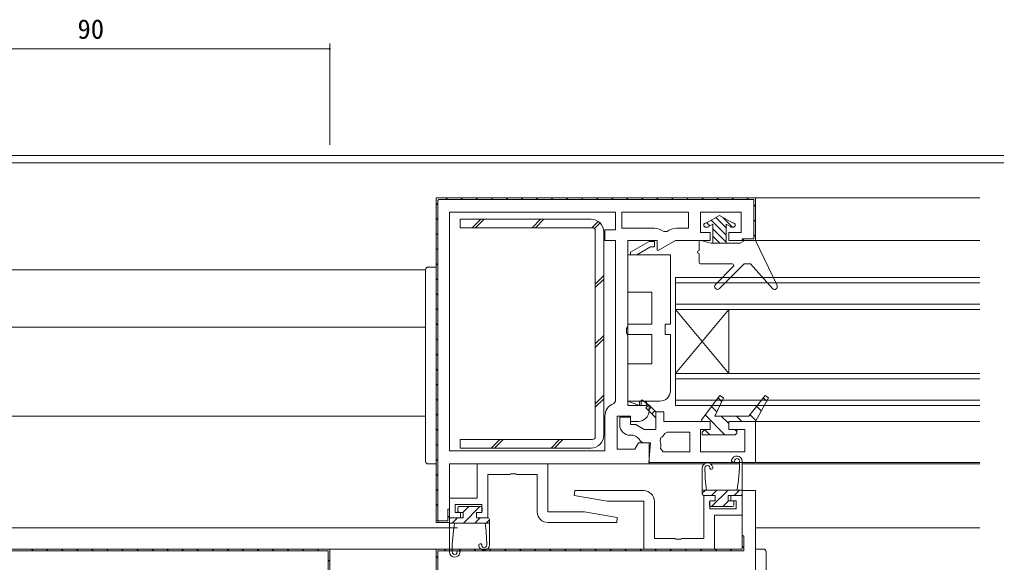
# Model space of a CAD drawing. Units: millimetres, scale not verified. Extents: x -594 to 539, y -420 to 386.
# Drawn here: x -120.3 to 63.3, y -143.9 to -41.9 of the extents above; entities that cross this region are included whole.
import ezdxf
from ezdxf.enums import TextEntityAlignment as Align

# ---------------------------------------------------------------- set-up
doc = ezdxf.new("R2010")
doc.units = ezdxf.units.MM
doc.header["$LTSCALE"] = 2
for name, color, linetype, lineweight in [('0-3_YKK_12', 2, 'Continuous', 9), ('0-4_YKK_D', 6, 'Continuous', 9), ('0-6_YKK_13', 4, 'Continuous', 9), ('0-7_YKK_11', 7, 'Continuous', 9)]:
    doc.layers.add(name, color=color, linetype=linetype, lineweight=lineweight)
doc.styles.add('ＭＳ ゴシック', font='')
doc.styles.get('ＭＳ ゴシック').set_extended_font_data('MS Gothic')

msp = doc.modelspace()

# ---------------------------------------------------------------- linework, layer by layer
at = {"layer": '0-3_YKK_12'}
for p, q in [((-173.969, -67.441), (300.031, -67.441)), ((299.531, -68.841), (-173.469, -68.841)), ((60.201, -75.441), (17.546, -75.441)), ((60.201, -83.441), (17.562, -83.441)), ((-143.885, -88.941), (-43.954, -88.941)), ((60.201, -90.428), (3.031, -90.428)), ((3.031, -90.428), (3.031, -96.428)), ((60.201, -91.428), (3.031, -91.428)), ((3.031, -95.428), (60.201, -95.428)), ((3.031, -108.428), (13.031, -96.428)), ((3.031, -96.428), (13.031, -108.428)), ((3.031, -96.428), (3.031, -108.428)), ((3.031, -96.428), (60.201, -96.428)), ((13.031, -96.428), (13.031, -108.428)), ((-143.968, -99.741), (-43.954, -99.741)), ((60.201, -108.428), (3.031, -108.428)), ((3.031, -108.428), (3.031, -114.428)), ((60.201, -109.428), (3.031, -109.428)), ((3.031, -113.428), (60.201, -113.428)), ((3.031, -114.428), (60.201, -114.428)), ((-142.469, -116.441), (-43.954, -116.441)), ((60.201, -117.441), (17.54, -117.441)), ((8.431, -125.441), (-2.469, -125.441)), ((15.029, -125.441), (9.631, -125.441)), ((60.201, -125.441), (15.531, -125.441)), ((60.201, -125.14), (17.531, -125.152)), ((-142.058, -137.441), (-37.984, -137.441)), ((60.201, -137.441), (18.031, -137.441)), ((-62.47, -141.44), (-41.485, -141.441))]:
    msp.add_line(p, q, dxfattribs=at)
at = {"layer": '0-4_YKK_D'}
for p, q in [((-61.97, -47.441), (-151.97, -47.441)), ((-61.97, -65.441), (-61.97, -46.441)), ((55.017, -67.441), (73.031, -67.441))]:
    msp.add_line(p, q, dxfattribs=at)
for start, end in [(0, 180), (180, 0)]:
    msp.add_arc((-61.97, -47.441), 0.106, start, end, dxfattribs=at)
at = {"layer": '0-6_YKK_13'}
for p, q in [((11.281, -78.741), (8.856, -80.141)), ((11.281, -78.741), (13.706, -80.141)), ((-35.192, -81.041), (-33.592, -79.441)), ((-34.555, -81.041), (-32.955, -79.441)), ((-23.949, -81.041), (-22.349, -79.441)), ((-23.312, -81.041), (-21.712, -79.441)), ((-12.706, -81.041), (-11.521, -79.856)), ((-12.216, -81.188), (-11.172, -80.144)), ((8.856, -80.141), (8.731, -80.141)), ((8.881, -80.127), (9.467, -80.712)), ((10.031, -80.387), (9.163, -80.888)), ((9.735, -79.634), (12.531, -82.429)), ((10.031, -80.387), (10.031, -83.941)), ((10.589, -79.141), (12.531, -81.082)), ((11.886, -79.091), (13.737, -80.941)), ((12.531, -80.387), (13.398, -80.888)), ((12.531, -80.387), (12.531, -83.941)), ((13.831, -80.141), (13.706, -80.141)), ((-12.069, -120.341), (-12.069, -81.541)), ((-10.469, -120.041), (-10.469, -81.841)), ((8.963, -80.941), (8.731, -80.941)), ((10.031, -81.277), (12.531, -83.777)), ((13.831, -80.941), (13.598, -80.941)), ((7.431, -85.341), (7.431, -83.741)), ((9.731, -83.941), (7.805, -83.451)), ((15.165, -83.941), (9.731, -83.941)), ((10.031, -82.624), (11.348, -83.941)), ((16.031, -83.441), (15.165, -83.941)), ((18.031, -83.441), (16.031, -83.441)), ((18.031, -83.441), (22.082, -91.926)), ((-5.938, -86.14), (-5.938, -93.14)), ((-5.938, -86.14), (2.062, -86.14)), ((-5.438, -85.661), (-5.438, -86.14)), ((2.062, -99.14), (2.062, -86.14)), ((7.431, -87.541), (7.431, -85.941)), ((13.651, -87.841), (7.731, -87.841)), ((11.292, -92.48), (15.931, -87.841)), ((17.131, -87.841), (15.931, -87.841)), ((17.131, -87.841), (21.257, -92.474)), ((-43.954, -124.941), (-43.954, -88.941)), ((-43.454, -88.441), (-42.954, -88.441)), ((13.863, -88.353), (10.514, -91.702)), ((-12.069, -91.647), (-10.469, -90.047)), ((-12.069, -92.284), (-10.469, -90.684)), ((-5.938, -93.14), (-1.438, -93.14)), ((-1.438, -93.14), (-1.438, -99.14)), ((-5.938, -99.14), (-5.938, -101.14)), ((-1.438, -99.14), (-5.938, -99.14)), ((1.062, -99.14), (1.062, -101.14)), ((2.062, -99.14), (1.062, -99.14)), ((-12.069, -102.89), (-10.469, -101.29)), ((-12.069, -103.527), (-10.469, -101.927)), ((-5.938, -101.14), (-1.438, -101.14)), ((-1.438, -101.14), (-1.438, -106.64)), ((-1.438, -101.14), (-1.438, -106.64)), ((1.062, -101.14), (2.062, -101.14)), ((2.062, -111.64), (2.062, -101.14)), ((-1.438, -106.64), (-5.938, -106.64)), ((-5.938, -106.64), (-5.938, -113.64)), ((-12.069, -114.133), (-10.469, -112.533)), ((-12.069, -114.77), (-10.469, -113.17)), ((-5.938, -113.64), (-3.738, -114.44)), ((0.062, -113.64), (-5.938, -113.64)), ((-3.738, -113.64), (-3.738, -114.44)), ((-2.438, -114.44), (-2.438, -113.64)), ((-3.738, -114.44), (-2.438, -114.44)), ((-12.569, -120.841), (-37.469, -120.841)), ((-31.62, -122.441), (-30.02, -120.841)), ((-30.983, -122.441), (-29.383, -120.841)), ((-20.377, -122.441), (-18.777, -120.841)), ((-19.74, -122.441), (-18.14, -120.841)), ((-42.954, -125.441), (-43.454, -125.441)), ((-41.954, -125.441), (-42.954, -125.441)), ((8.031, -131.041), (8.031, -126.241)), ((15.531, -124.941), (15.531, -131.041)), ((8.031, -130.958), (8.653, -130.336)), ((8.031, -130.341), (15.531, -130.341)), ((9.774, -131.336), (10.774, -130.336)), ((9.795, -133.436), (12.895, -130.336)), ((14.017, -131.336), (15.017, -130.336)), ((10.431, -131.341), (8.331, -131.341)), ((10.431, -131.341), (10.431, -132.341)), ((12.931, -132.341), (12.931, -131.341)), ((15.231, -131.341), (12.931, -131.341)), ((-37.919, -133.747), (-37.919, -134.247)), ((-33.619, -133.447), (-37.619, -133.447)), ((-35.855, -133.447), (-36.955, -134.547)), ((-33.734, -133.447), (-36.834, -136.547)), ((-33.319, -134.247), (-33.319, -133.747)), ((9.381, -132.641), (9.381, -133.141)), ((10.431, -132.341), (9.681, -132.341)), ((9.681, -133.441), (13.681, -133.441)), ((11.917, -133.436), (13.017, -132.336)), ((13.681, -132.341), (12.931, -132.341)), ((13.981, -133.141), (13.981, -132.641)), ((-39.469, -141.947), (-39.469, -135.847)), ((-39.169, -135.546), (-36.869, -135.546)), ((-37.955, -135.546), (-38.955, -136.547)), ((-37.619, -134.547), (-36.869, -134.547)), ((-36.869, -134.547), (-36.869, -135.546)), ((-33.712, -135.546), (-34.713, -136.547)), ((-34.369, -134.547), (-33.619, -134.547)), ((-34.369, -135.546), (-34.369, -134.547)), ((-34.369, -135.546), (-32.269, -135.546)), ((-31.969, -135.847), (-31.969, -140.647)), ((-31.969, -136.547), (-39.469, -136.547)), ((-31.969, -135.925), (-32.591, -136.547)), ((19.531, -141.441), (19.031, -141.441)), ((20.031, -177.941), (20.031, -141.941))]:
    msp.add_line(p, q, dxfattribs=at)
for points in [[(-12.869, -79.441), (-37.469, -79.441), (-37.469, -81.041), (-12.569, -81.041)], [(-0.938, -83.64), (-1.938, -83.64), (-5.438, -85.661)], [(-4.268, -86.14), (-1.67, -84.64), (-0.938, -84.64), (-0.938, -83.64)], [(-42.954, -88.441), (-41.954, -88.441), (-41.954, -125.441)], [(-37.469, -120.841), (-37.469, -122.441), (-12.869, -122.441)], [(19.031, -141.441), (18.031, -141.441), (18.031, -178.441)]]:
    msp.add_lwpolyline(points, dxfattribs=at)
for centre, radius, start, end in [((-12.869, -81.841), 2.4, 359.99998, 90), ((8.731, -80.541), 0.4, 90, 270), ((13.831, -80.541), 0.4, 270, 90), ((-12.569, -81.541), 0.5, 359.99998, 90), ((8.963, -80.541), 0.4, 270, 300), ((13.598, -80.541), 0.4, 239.99998, 270), ((7.731, -83.741), 0.3, 75.70561, 180), ((7.431, -85.641), 0.3, 90, 270), ((7.731, -87.541), 0.3, 180, 270), ((13.651, -88.141), 0.3, 315, 90), ((-43.454, -88.941), 0.5, 90, 180), ((10.903, -92.091), 0.55, 135, 314.99998), ((21.631, -92.141), 0.5, 221.69427, 25.52351), ((0.062, -111.64), 2, 270, 0), ((-12.869, -120.041), 2.4, 270, 359.99998), ((-12.569, -120.341), 0.5, 270, 359.99998), ((13.831, -124.841), 0.3, 156.9706, 6.76918), ((14.531, -124.941), 1, 359.99998, 167.44591), ((14.427, -124.771), 0.3, 121.39349, 186.76918), ((14.531, -124.941), 0.5, 359.99998, 121.39349), ((-43.454, -124.941), 0.5, 180, 270), ((9.031, -126.241), 1, 12.55408, 179.99998), ((9.031, -126.241), 0.5, 58.60649, 179.99998), ((38.531, -126.157), 30, 180.16182, 188.0184), ((9.135, -126.071), 0.3, 353.2308, 58.60649), ((9.731, -126.141), 0.3, 173.2308, 23.02939), ((-14.969, -125.075), 30, 349.89027, 0.24998), ((8.331, -131.041), 0.3, 179.99998, 269.99998), ((15.231, -131.041), 0.3, 269.99998, 359.99998), ((-37.619, -133.747), 0.3, 89.99998, 179.99998), ((-33.619, -133.747), 0.3, 359.99998, 89.99998), ((9.681, -132.641), 0.3, 89.99998, 179.99998), ((9.681, -133.141), 0.3, 179.99998, 269.99998), ((13.681, -132.641), 0.3, 359.99998, 89.99998), ((13.681, -133.141), 0.3, 269.99998, 359.99998), ((-39.169, -135.847), 0.3, 89.99998, 179.99998), ((-37.619, -134.247), 0.3, 179.99998, 269.99998), ((-33.619, -134.247), 0.3, 269.99998, 359.99998), ((-32.269, -135.847), 0.3, 359.99998, 89.99998), ((-8.97, -141.813), 30, 169.89027, 180.24998), ((-62.469, -140.731), 30, 0.16182, 8.0184), ((-33.669, -140.747), 0.3, 353.2308, 203.02939), ((-32.969, -140.647), 1, 192.55408, 359.99998), ((-33.073, -140.817), 0.3, 173.2308, 238.60649), ((-32.969, -140.647), 0.5, 238.60649, 359.99998), ((-38.469, -141.947), 1, 179.99998, 347.44591), ((-38.469, -141.947), 0.5, 179.99998, 301.39349), ((-38.365, -142.117), 0.3, 301.39349, 6.76918), ((-37.769, -142.046), 0.3, 336.9706, 186.76918), ((19.531, -141.941), 0.5, 0, 90)]:
    msp.add_arc(centre, radius, start, end, dxfattribs=at)
at = {"layer": '0-7_YKK_11'}
for p, q in [((-41.669, -76.741), (-41.969, -76.441)), ((-41.469, -75.741), (17.731, -75.741)), ((-39.841, -75.741), (-40.141, -75.441)), ((-37.012, -75.741), (-37.312, -75.441)), ((-34.184, -75.741), (-34.484, -75.441)), ((-31.356, -75.741), (-31.656, -75.441)), ((-28.527, -75.741), (-28.827, -75.441)), ((-25.699, -75.741), (-25.999, -75.441)), ((-22.87, -75.741), (-23.17, -75.441)), ((-20.042, -75.741), (-20.342, -75.441)), ((-17.213, -75.741), (-17.513, -75.441)), ((-14.385, -75.741), (-14.685, -75.441)), ((-11.557, -75.741), (-11.857, -75.441)), ((-8.728, -75.741), (-9.028, -75.441)), ((-5.9, -75.741), (-6.2, -75.441)), ((-3.071, -75.741), (-3.371, -75.441)), ((-0.243, -75.741), (-0.543, -75.441)), ((2.586, -75.741), (2.286, -75.441)), ((5.414, -75.741), (5.114, -75.441)), ((8.242, -75.741), (7.942, -75.441)), ((11.071, -75.741), (10.771, -75.441)), ((13.899, -75.741), (13.599, -75.441)), ((16.728, -75.741), (16.428, -75.441)), ((18.031, -77.044), (17.731, -76.744)), ((-39.469, -78.141), (-39.469, -122.941)), ((-7.069, -78.141), (5.431, -78.141)), ((-41.669, -79.57), (-41.969, -79.27)), ((18.031, -79.873), (17.731, -79.573)), ((-41.669, -82.398), (-41.969, -82.098)), ((1.411, -81.759), (0.785, -81.759)), ((18.031, -82.701), (17.731, -82.401)), ((15.942, -83.441), (15.642, -83.141)), ((-41.669, -85.227), (-41.969, -84.927)), ((-41.669, -88.055), (-41.969, -87.755)), ((-41.669, -90.883), (-41.969, -90.583)), ((-41.669, -93.712), (-41.969, -93.412)), ((-41.669, -96.54), (-41.969, -96.24)), ((-41.669, -99.369), (-41.969, -99.069)), ((-41.669, -102.197), (-41.969, -101.897)), ((-41.669, -105.026), (-41.969, -104.726)), ((-41.669, -107.854), (-41.969, -107.554)), ((-41.669, -110.682), (-41.969, -110.382)), ((-41.669, -113.511), (-41.969, -113.211)), ((11.006, -113.013), (11.682, -113.689)), ((19.495, -113.017), (20.139, -113.661)), ((-2.153, -115.3), (-1.587, -114.735)), ((-1.446, -116.008), (-0.88, -115.442)), ((9.783, -114.619), (10.784, -115.619)), ((18.255, -114.605), (19.128, -115.478)), ((-41.669, -116.339), (-41.969, -116.039)), ((-0.738, -116.715), (-0.669, -116.646)), ((8.561, -116.225), (12.289, -119.952)), ((11.617, -116.452), (13.031, -117.866)), ((14.445, -116.452), (15.445, -117.452)), ((17.014, -116.193), (18.118, -117.296)), ((-41.669, -119.168), (-41.969, -118.868)), ((8.464, -118.957), (9.46, -119.952)), ((9.331, -118.952), (8.531, -118.952)), ((14.126, -118.962), (14.522, -119.357)), ((0.281, -120.489), (0.103, -121.072)), ((-41.669, -121.996), (-41.969, -121.696)), ((0.194, -122.536), (0.68, -123.152)), ((-41.669, -124.825), (-41.969, -124.525)), ((0.68, -123.152), (5.731, -123.152)), ((-41.669, -127.653), (-41.969, -127.353)), ((-41.669, -130.481), (-41.969, -130.181)), ((-41.669, -133.31), (-41.969, -133.01)), ((-39.469, -135.941), (-39.469, -133.941)), ((-39.469, -135.51), (-39.769, -135.21)), ((-41.558, -136.25), (-41.778, -136.03)), ((15.807, -141.134), (15.531, -140.858)), ((-118.028, -141.44), (-117.728, -141.74)), ((-115.2, -141.44), (-114.9, -141.74)), ((-112.371, -141.44), (-112.071, -141.74)), ((-109.543, -141.44), (-109.243, -141.74)), ((-106.714, -141.44), (-106.414, -141.74)), ((-103.886, -141.44), (-103.586, -141.74)), ((-101.058, -141.44), (-100.758, -141.74)), ((-98.229, -141.44), (-97.929, -141.74)), ((-95.401, -141.44), (-95.101, -141.74)), ((-92.572, -141.44), (-92.272, -141.74)), ((-89.744, -141.44), (-89.444, -141.74)), ((-86.915, -141.44), (-86.615, -141.74)), ((-84.087, -141.44), (-83.787, -141.74)), ((-81.259, -141.44), (-80.959, -141.74)), ((-78.43, -141.44), (-78.13, -141.74)), ((-75.602, -141.44), (-75.302, -141.74)), ((-72.773, -141.44), (-72.473, -141.74)), ((-69.945, -141.44), (-69.645, -141.74)), ((-67.116, -141.44), (-66.816, -141.74)), ((-64.288, -141.44), (-63.988, -141.74)), ((-41.669, -143.055), (-41.969, -142.755)), ((-41.669, -148.941), (-41.669, -141.741)), ((-40.155, -141.741), (-40.455, -141.441)), ((-37.326, -141.741), (-37.626, -141.441)), ((-34.498, -141.741), (-34.798, -141.441)), ((-31.669, -141.741), (-31.969, -141.441)), ((-28.841, -141.741), (-29.141, -141.441)), ((-26.012, -141.741), (-26.312, -141.441)), ((-23.184, -141.741), (-23.484, -141.441)), ((-20.356, -141.741), (-20.656, -141.441)), ((-17.527, -141.741), (-17.827, -141.441)), ((-14.699, -141.741), (-14.999, -141.441)), ((-11.87, -141.741), (-12.17, -141.441)), ((-9.042, -141.741), (-9.342, -141.441)), ((-6.213, -141.741), (-6.513, -141.441)), ((-3.385, -141.741), (-3.685, -141.441)), ((-0.557, -141.741), (-0.857, -141.441)), ((2.272, -141.741), (1.972, -141.441)), ((5.1, -141.741), (4.8, -141.441)), ((7.929, -141.741), (7.629, -141.441)), ((10.757, -141.741), (10.457, -141.441)), ((13.586, -141.741), (13.286, -141.441)), ((-62.269, -143.459), (-61.969, -143.759))]:
    msp.add_line(p, q, dxfattribs=at)
for points in [[(-41.969, -136.441), (-41.969, -75.441), (18.031, -75.441), (18.031, -83.441), (13.031, -83.441), (13.031, -81.941), (15.331, -81.941), (15.331, -78.141), (7.731, -78.141), (7.731, -81.941), (9.531, -81.941), (9.531, -83.441), (3.031, -83.441), (-0.269, -85.347), (-0.469, -85.231), (-0.469, -83.441), (-5.969, -83.441), (-5.969, -99.575), (-6.219, -100.008), (-6.219, -100.874), (-5.969, -101.307), (-5.969, -114.441), (-3.469, -114.441), (-3.469, -113.515), (-3.241, -113.406), (-1.969, -114.441), (-1.969, -115.441)], [(-39.469, -133.941), (-39.769, -133.941), (-39.769, -136.141), (-41.669, -136.141), (-41.669, -75.941), (-41.469, -75.741)], [(-41.469, -75.741), (17.731, -75.741), (17.731, -83.141), (15.531, -83.141), (15.531, -83.441), (17.531, -83.441)], [(-39.469, -78.141), (-39.469, -122.941), (-10.269, -122.941), (-10.269, -116.441)], [(-8.603, -114.084), (-8.269, -113.613), (-8.269, -83.441), (-10.269, -83.441), (-10.269, -81.441), (-8.269, -81.441), (-8.269, -78.141), (-39.469, -78.141)], [(-7.069, -78.141), (5.431, -78.141), (5.431, -81.141), (3.165, -81.141)], [(-0.969, -81.141), (-7.069, -81.141), (-7.069, -78.141)], [(13.231, -117.452), (18.031, -117.452), (20.495, -113.02), (19.835, -112.582), (16.812, -116.452), (10.396, -116.452), (12.008, -112.99), (11.324, -112.596), (7.877, -117.123), (8.049, -117.452), (9.331, -117.452)], [(-2.015, -125.152), (18.031, -125.152), (18.031, -117.452), (13.031, -117.452), (13.031, -118.952), (16.031, -118.952), (16.031, -123.152), (7.731, -123.152), (7.731, -118.952), (9.531, -118.952), (9.531, -117.452), (0.831, -117.452), (0.831, -115.652), (-0.669, -115.652), (-0.669, -118.952), (-2.91, -118.952), (-4.469, -118.052), (-5.469, -118.052), (-5.469, -116.652), (-7.469, -116.652), (-7.469, -118.052)], [(-0.669, -116.784), (-2.552, -114.901), (-1.986, -114.335), (-0.669, -115.652)], [(-3.969, -117.441), (-5.469, -117.441), (-5.469, -116.441), (-7.969, -116.441), (-7.969, -122.641), (-4.662, -122.641), (-3.969, -121.441), (-1.969, -121.441), (-1.969, -125.441), (-39.469, -125.441), (-39.469, -136.441), (-41.969, -136.441)], [(8.531, -118.952), (8.031, -119.452), (8.031, -119.952), (14.231, -119.952), (14.531, -119.652)], [(14.531, -119.652), (14.531, -118.952), (13.231, -118.952)], [(-5.469, -120.052), (-4.991, -120.052), (-4.947, -120.057)], [(-3.578, -121.163), (-3.124, -121.452), (-1.691, -121.452), (-2.015, -125.152)], [(0.68, -123.152), (5.731, -123.152), (5.731, -119.452), (1.429, -119.452), (0.996, -119.702)], [(-22.969, -134.441), (-22.969, -127.441), (-26.799, -127.441), (-26.99, -127.298), (-27.948, -127.298), (-28.14, -127.441), (-32.269, -127.441), (-32.269, -135.541), (-34.369, -135.541), (-34.369, -134.541), (-33.369, -134.541), (-33.369, -133.041), (-38.369, -133.041), (-38.369, -134.541), (-37.369, -134.541), (-37.369, -135.541), (-39.469, -135.541), (-39.469, -131.841), (-34.269, -131.841), (-34.269, -125.441)], [(-34.269, -125.441), (-20.969, -125.441), (-20.969, -134.441), (-14.097, -134.441), (-7.933, -135.528), (-8.013, -136.441), (-20.969, -136.441)], [(18.031, -191.441), (18.031, -130.441), (15.531, -130.441), (15.531, -141.441), (-41.969, -141.441), (-41.969, -149.441)], [(10.331, -141.441), (-2.969, -141.441), (-2.969, -132.441), (-9.842, -132.441), (-16.005, -131.355), (-15.926, -130.441), (-2.969, -130.441)], [(-0.969, -132.441), (-0.969, -139.441), (2.86, -139.441), (3.052, -139.584), (4.01, -139.584), (4.202, -139.441), (8.331, -139.441), (8.331, -131.341), (10.431, -131.341), (10.431, -132.341), (9.431, -132.341), (9.431, -133.841), (14.431, -133.841), (14.431, -132.341), (13.431, -132.341), (13.431, -131.341), (15.531, -131.341), (15.531, -135.041), (10.331, -135.041), (10.331, -141.441)], [(-41.669, -148.941), (-41.669, -141.741), (15.831, -141.741), (15.831, -138.941), (15.531, -138.941), (15.531, -140.941)], [(-151.969, -141.44), (-61.969, -141.44), (-61.969, -149.44)], [(-62.469, -149.44), (-64.469, -149.44), (-64.469, -149.14), (-62.269, -149.14), (-62.269, -141.74), (-151.669, -141.74), (-151.669, -150.64), (-149.469, -150.64), (-149.469, -150.94), (-151.469, -150.94)]]:
    msp.add_lwpolyline(points, dxfattribs=at)
for centre, radius, start, end in [((-0.969, -83.941), 2.8, 51.2179, 89.99998), ((3.165, -83.941), 2.8, 89.99998, 128.78207), ((-7.769, -116.441), 2.5, 109.47122, 179.99998), ((-3.969, -115.441), 2, 270, 359.99998), ((-5.469, -118.052), 2, 180, 270), ((-5.391, -122.008), 2, 24.96335, 77.17526), ((-2.237, -121.952), 2.5, 346.50662, 20.61668), ((-1.169, -118.452), 2.5, 305.45689, 330), ((-2.969, -132.441), 2, 0, 89.99998), ((-20.969, -134.441), 2, 180, 269.99998)]:
    msp.add_arc(centre, radius, start, end, dxfattribs=at)

# ---------------------------------------------------------------- texts
at = {"layer": '0-4_YKK_D', "color": 4, "style": 'ＭＳ ゴシック'}
msp.add_text('90', height=3.666, dxfattribs=at).set_placement((-109.37, -46.641), align=Align.BOTTOM_LEFT)

doc.saveas('drawing.dxf')
